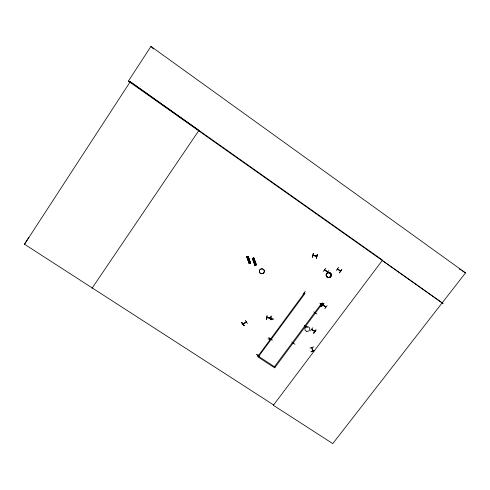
<?xml version="1.0" encoding="UTF-8"?>
<svg xmlns="http://www.w3.org/2000/svg" width="490" height="490" viewBox="0 0 490 490"><rect width="100%" height="100%" fill="white"/><g stroke="black" fill="none" stroke-linecap="round" stroke-linejoin="round"><path stroke-width="0.73" d="M248.148 259.271L248.675 259.51L248.35 259.057M253.985 261.256L254.377 260.809L253.985 261.274M269.947 318.776L273.898 319.1M271.962 318.831L271.975 319.345L271.852 318.972M272.005 319.027L271.797 319.302M271.84 339.362L267.901 338.982M266.462 319.547L267.075 315.695L266.48 319.541M270.743 317.777C271.546 319.394 261.427 316.301 270.394 317.814L270.854 317.937L266.909 317.581M246.323 322.071L243.426 323.982M304.21 293.069L304.517 293.302M258.144 355.544L258.383 355.109M270.486 339.043L270.113 339.294L270.37 338.951M305.919 326.573L305.644 326.897M294.998 344.286L291.813 342.081M312.847 351.054L311.873 347.526M269.751 338.994L269.947 339.013M315.297 312.559L315.45 312.638M321.122 304.413L321.673 304.474M312.222 257.299L313.263 253.428M316.528 256.129L313.275 255.308M316.473 256.05L316.687 256.307M317.367 254.384L316.332 258.248L317.416 254.39M317.385 254.377L316.313 258.206M259.774 356.647L256.582 354.448L259.675 356.787M270.137 339.264L270.449 339.098M293.718 342.969L293.381 343.159L293.724 342.804M442.219 302.838L128.374 81.126L150.951 46.397L465.5 272.875L332.759 443.603L273.371 405.297L273.659 404.991L24.5 244.241L28.861 237.43M24.5 244.241L130.187 81.818L382.525 260.117L273.371 405.297M91.998 288.298L198.934 130.395L130.279 81.677M336.22 270.59L338.584 267.313M340.434 270.939L337.812 269.163M339.478 272.832L341.818 269.543L339.441 272.783M321.244 304.645L321.409 304.982L274.645 367.855L257.611 356.683L304.259 293.228M304.884 293.657L258.659 356.377M323.345 271.472L325.728 268.238M326.536 273.653L328.974 270.486M320.742 304.468L274.443 366.734M305.276 291.281L303.065 294.582M270.456 339.055L270.26 339.368M258.279 355.587L258.463 355.177M258.255 355.618L258.371 355.238M272.14 339.895L268.826 337.824M304.266 325.434L307.469 327.547M321.434 304.578L321.042 304.523L321.391 304.768M320.288 306.311L322.591 303.071M305.503 326.738L305.723 326.389M321.452 306.452L323.829 303.298M321.581 306.544L323.994 303.42M325.544 306.924L322.965 305.178M324.79 308.767L327.136 305.558M310.44 330.879L312.792 327.767M311.959 329.648L311.744 329.292L314.745 331.277M314.464 331.13L314.635 331.418M313.655 333.071L316.026 329.978M313.808 333.182L315.958 329.886L313.79 333.163M320.099 303.224L323.284 305.411L320.001 303.249M313.667 311.873L316.889 313.894M312.969 255.345L316.742 256.111M268.851 337.861L272.024 340.06M305.729 326.53L305.533 326.824M244.13 325.623L241.742 322.659L244.112 325.697M243.965 325.801L241.76 322.647M241.882 322.567L244.143 325.691M243.034 323.865L243.169 324.16L246.348 322.034M247.45 323.529L245.282 320.344M253.691 258.138L255.896 264.955L256.239 264.821L254.867 265.311L252.46 258.561L253.832 258.046L256.344 264.796L253.851 258.071M255.21 265.164L252.803 258.42L255.308 265.157L254.874 265.304L255.315 265.151M255.89 264.955L256.337 264.802M249.306 263.546L246.813 256.778L249.147 263.602L249.588 263.449L247.168 256.693L246.721 256.846L247.162 256.693L249.471 263.473M250.421 263.161L247.756 256.49L248.191 256.337L247.75 256.49L250.433 263.161L248.197 256.337L246.715 256.846M253.936 258.052L256.092 264.888M340.464 271.166L337.438 269.071M325.905 306.967L322.879 304.847M311.64 329.182L314.794 331.399M248.093 256.35L250.586 263.106L250.188 263.246L247.848 256.435M252.901 258.408L252.724 258.469M253.508 258.206L253.832 258.046M253.918 258.059L253.495 258.206M247.064 257.483L248.338 257.036M247.223 257.942L248.504 257.495M247.475 258.628L248.749 258.181M247.689 259.235L248.969 258.787M254.953 265.268L252.552 258.493L253.832 258.065M252.963 259.657L254.243 259.21M253.428 260.95L254.702 260.502M248.987 262.861L250.268 262.413M253.673 261.636L254.947 261.188M249.232 263.546L250.513 263.099M254.714 264.569L255.994 264.122M254.959 265.249L256.129 264.821M309.888 348.078L313.643 346.914M314.641 350.515L310.936 351.845L314.672 350.589M337.543 268.955L340.587 271.007M324.613 269.825L327.681 271.877M249.484 263.467L249.404 263.51M246.305 321.899L243.009 324.013L243.365 323.823M252.558 258.506L255.033 265.249M293.492 343.239L293.522 342.737M316.742 256.405L313.006 255.523M313.404 253.465L312.436 257.348M271.111 316.093L270.633 319.903L271.08 316.081M312.877 255.4L313.275 255.584M128.374 81.126L130.316 81.934M459.308 268.986L461.163 270.155M462.401 270.933L465.5 272.875M270.094 339.202L270.26 338.866M304.302 293.314L304.927 293.743M320.791 304.56L321.409 304.982M311.609 329.409L314.623 331.43M324.809 270.094L327.314 271.834M322.763 305.05L325.789 307.126M304.535 293.271L304.168 292.947M382.261 260.472L443.089 303.635L441.986 302.716M271.999 318.996L271.944 319.174M150.951 46.397L153.431 48.963M327.565 272.042L324.435 269.825M321.452 304.272L321.507 304.541M312.675 351.073L311.646 347.52M247.946 256.423L250.335 263.191M250.065 263.234L249.673 263.369M246.966 256.76L249.33 263.534M253.587 258.15L255.976 264.912M252.803 258.42L255.284 265.164M275.062 367.139L258.04 355.973M322.616 303.089L320.246 306.287L322.647 303.145M249.214 259.455L247.94 259.921L249.214 259.473M254.077 258.732L252.803 259.198L254.077 258.732M254.482 259.872L253.208 260.343L254.482 259.872M328.447 277.536A2.517 2.413 -28.6 0 0 331.02 274.063A2.517 2.413 -28.6 0 0 326.732 273.72A2.517 2.413 -28.6 0 0 328.447 277.536A2.511 2.407 -28.6 0 0 331.013 274.063A2.511 2.407 -28.6 0 0 326.738 273.72A2.511 2.407 -28.6 0 0 328.447 277.53A2.524 2.425 -28.7 0 0 331.013 274.033A2.511 2.413 -28.7 0 0 326.707 273.683A2.524 2.425 -28.7 0 0 328.429 277.524M328.416 277.499A2.511 2.413 -28.7 0 0 330.995 274.026A2.505 2.407 -28.7 0 0 326.714 273.69A2.511 2.413 -28.7 0 0 328.416 277.499A2.505 2.407 -28.7 0 0 330.983 274.026A2.524 2.425 -28.7 0 0 326.707 273.69A2.505 2.407 -28.7 0 0 328.423 277.487M260.962 273.622A2.511 2.444 -14.2 0 0 264.306 270.878A2.505 2.438 -14.2 0 0 260.227 269.414A2.505 2.438 -14.2 0 0 260.95 273.579A2.505 2.438 -14.2 0 0 264.294 270.841A2.511 2.444 -14.2 0 0 260.233 269.451A2.511 2.444 -14.2 0 0 260.962 273.622M306.452 331.246A2.462 2.34 -18.7 0 0 309.76 328.6A2.462 2.34 -18.7 0 0 305.803 327.24A2.462 2.34 -18.7 0 0 306.452 331.246"/></g></svg>
